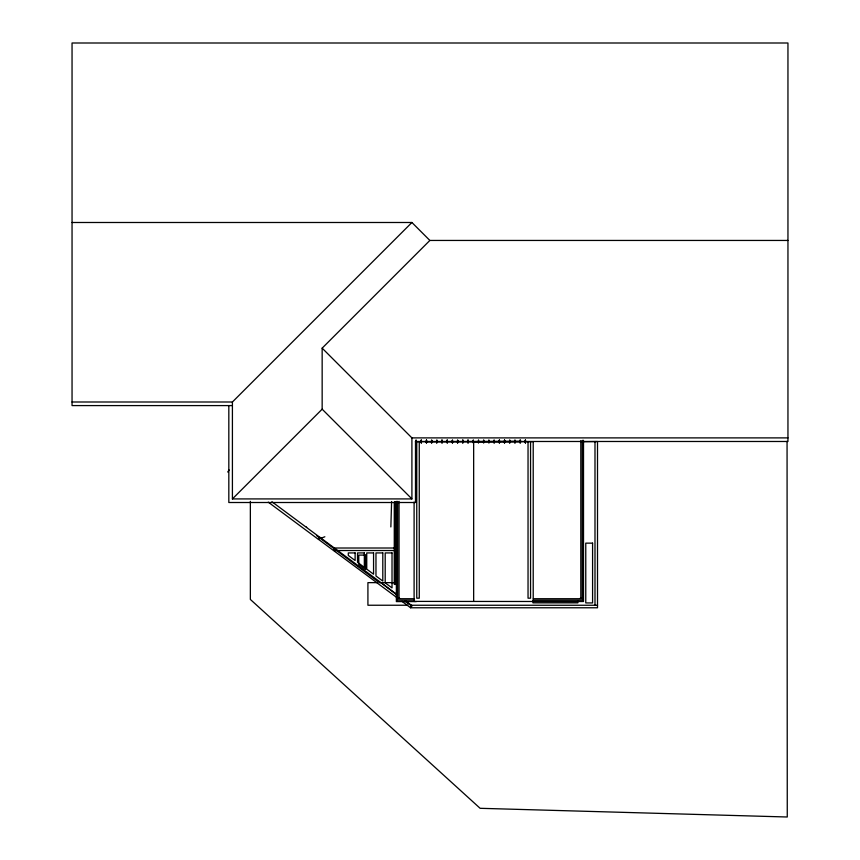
<?xml version="1.0" encoding="UTF-8"?>
<svg xmlns="http://www.w3.org/2000/svg" width="860" height="860" viewBox="0 0 860 860"><rect width="100%" height="100%" fill="white"/><g stroke="black" fill="none" stroke-linecap="round" stroke-linejoin="round"><path stroke-width="1.29" d="M473.656 601.409L473.656 441.685L521.45 441.481L425.861 441.664M390.859 526.943L391.601 501.531M227.685 472.011L229.179 470.001M268.266 502.154L318.469 539.435L320.006 537.36L397.417 594.851M72.046 401.996L232.415 401.996L411.908 222.493L429.86 240.445L787.953 240.445M322.156 348.149L411.908 437.89L411.908 498.918L322.156 409.177L322.156 348.149L429.86 240.445M232.415 401.996L232.415 498.918L322.156 409.177M321.092 538.166L324.865 536.769M397.083 600.699L397.083 598.184L399.588 598.184M580.274 598.184L582.79 598.184M72.046 222.493L411.908 222.493M232.415 405.587L72.046 405.587L72.046 43L787.953 43L787.953 441.481L415.498 441.481L415.498 502.509L228.825 502.509L228.825 405.587M411.908 437.89L787.953 437.89M415.401 441.664L533.211 441.664L533.211 601.398M582.919 441.696L597.507 441.546L597.507 607.773L410.629 607.773L402.029 601.398M232.415 498.918L411.908 498.918M395.482 548.013L334.078 548.013L334.078 550.518L395.482 550.518M377.013 582.639L367.919 582.639L367.919 605.236L407.608 605.236M395.621 582.65L379.432 582.65L316.577 535.608M394.428 583.714L397.105 583.789M397.105 584.327L394.428 584.327L394.428 501.971M394.428 584.402L397.105 584.402M397.083 598.721L414.445 598.721M533.351 598.721L582.79 598.721M397.083 600.162L414.445 600.162M533.351 600.162L582.79 600.162M416.326 601.591L396.363 601.591L396.363 501.369M410.263 605.246L597.507 605.257M406.038 601.258L412.09 605.752L410.596 607.762L410.629 605.257M271.9 501.724L319.963 537.414M318.512 539.381L396.675 597.431M380.905 582.65L396.632 594.765M405.017 601.215L409.209 604.44M306.407 526.997L306.654 527.352M787.061 441.331L787.265 817L480.116 808.303L250.357 599.442L250.357 501.369M594.991 441.546L594.991 605.257M583.51 440.61L583.51 601.527L414.101 601.398L414.101 502.068M583.359 584.327L583.359 440.341L583.295 583.714L582.747 583.714L582.747 440.341M583.359 586.799L583.359 593.626M582.79 440.513L582.79 600.699M582.252 440.599L582.252 598.195M580.812 440.599L580.812 598.195M577.866 600.592L577.866 602.86L532.963 602.86L532.963 600.592M530.556 441.664L530.556 598.184L528.04 598.184L528.04 441.664M525.492 440.159L525.492 442.835M525.417 440.159L525.417 442.835M525.245 440.159L525.245 442.835M520.289 440.159L520.289 442.835M520.214 440.159L520.214 442.835M520.031 440.159L519.967 442.835M514.828 440.159L514.753 442.835M509.625 440.159L509.55 442.835M504.669 440.159L504.669 442.835M504.594 440.159L504.594 442.835M504.422 440.159L504.347 442.835M499.466 440.159L499.466 442.835M499.391 440.159L499.391 442.835M499.219 440.159L499.144 442.835M493.941 440.159L493.941 442.835M489.05 440.159L489.05 442.835M488.727 440.159L488.802 442.835M483.847 440.159L483.847 442.835M483.524 440.159L483.524 442.835M478.644 440.159L478.568 442.835M478.396 440.159L478.321 442.835M473.365 440.159L473.441 442.835M473.183 440.159L473.118 442.835M468.162 440.159L468.238 442.835M467.98 440.159L467.98 442.835M467.904 440.159L467.904 442.835M463.024 440.159L462.959 442.835M462.777 440.159L462.777 442.835M462.702 440.159L462.702 442.835M457.746 440.159L457.821 442.835M452.543 440.159L452.618 442.835M447.34 440.159L447.415 442.835M447.157 440.159L447.157 442.835M447.092 440.159L447.092 442.835M442.137 440.159L442.201 442.835M441.954 440.159L441.954 442.835M441.879 440.159L441.879 442.835M436.998 440.159L436.934 442.835M431.548 440.159L431.473 442.835M426.592 440.159L426.592 442.835M426.517 440.159L426.517 442.835M426.334 440.159L426.27 442.835M421.389 440.159L421.389 442.835M421.314 440.159L421.314 442.835M421.056 440.159L421.131 442.835M419.261 441.664L419.261 598.184L416.756 598.184L416.756 441.664M415.928 440.159L415.853 442.835M399.051 501.348L399.051 598.195M397.621 501.348L397.621 598.195M395.106 501.971L395.106 583.714M394.493 501.971L394.493 583.714M592.583 543.144L585.767 543.144L585.767 602.935L592.583 602.935L592.583 543.144M355.115 552.926L348.289 552.926L348.289 555.442L355.115 560.505L355.115 552.926M364.339 552.926L357.523 552.926L357.523 562.3L364.339 567.363L364.339 552.926M373.562 552.926L366.747 552.926L366.747 569.148L373.562 574.211L373.562 552.926M382.797 552.926L375.971 552.926L375.971 575.996L382.797 581.07L382.797 552.926M392.02 552.926L385.194 552.926L385.194 582.854L392.02 587.917L392.02 552.926M365.608 555.098L358.781 555.098L358.781 564.461L365.608 569.535L365.608 555.098M515.086 442.835L515.086 440.159L515.011 442.835M509.873 442.835L509.873 440.159L509.808 442.835M494.263 442.835L494.263 440.159L494.188 442.835M457.574 442.835L457.574 440.159L457.498 442.835M452.36 442.835L452.36 440.159L452.296 442.835M436.751 442.835L436.751 440.159L436.676 442.835M431.795 442.835L431.795 440.159L431.72 442.835M416.175 442.835L416.175 440.159L416.111 442.835M395.353 583.532L395.353 501.799L395.288 583.532"/></g></svg>
